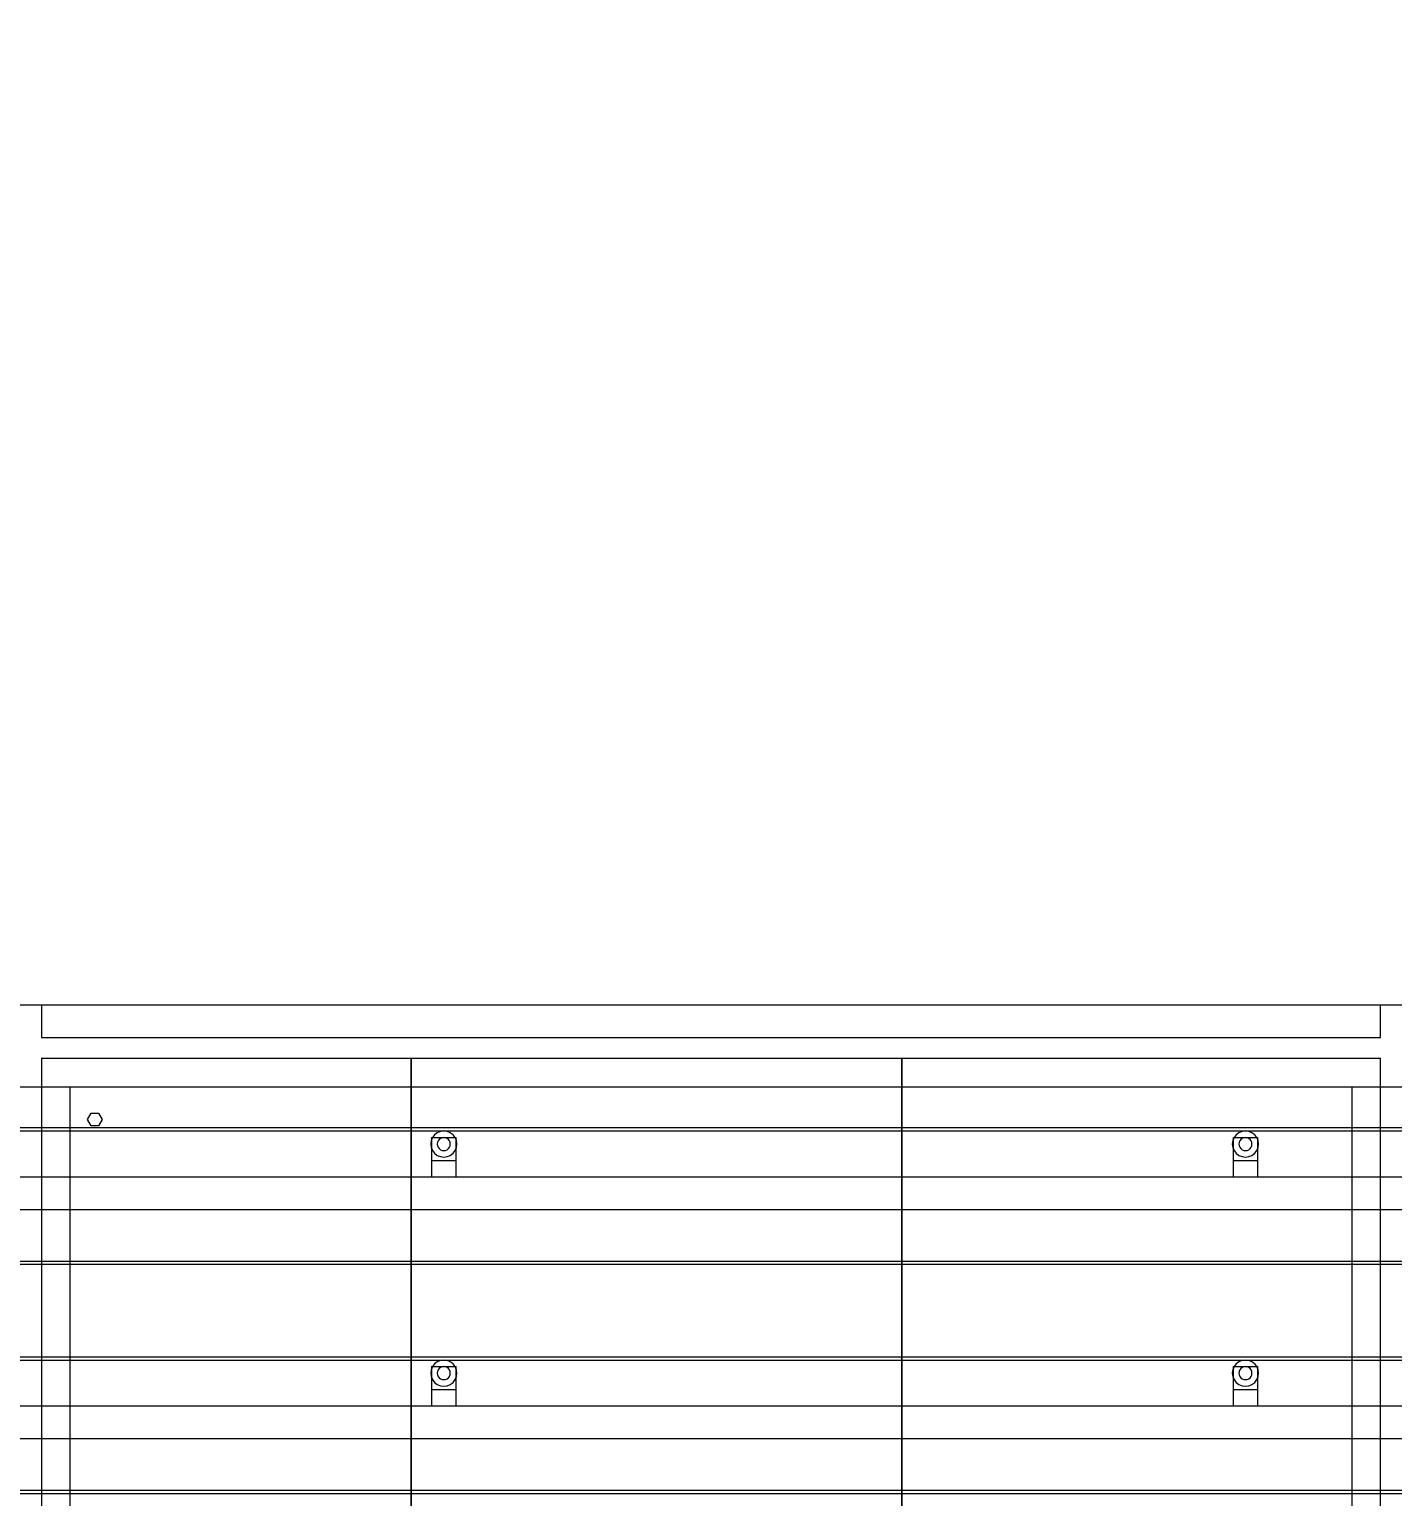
# Model space of a CAD drawing. Header units: millimetres. Extents: x -191664 to 191490, y -197311 to 10263.
# Drawn here: x 4438 to 6105, y -123801 to -122008 of the extents above; entities that cross this region are included whole.
import ezdxf

# ---------------------------------------------------------------- set-up
doc = ezdxf.new("R2010")
doc.units = ezdxf.units.MM
doc.layers.add('DET_secador_lateral', color=7, linetype='Continuous', lineweight=0)
doc.layers.add('R15_COTAS_TRANSPORTE_P', color=1, linetype='Continuous', lineweight=0)
doc.dimstyles.new('PLANTA_20', dxfattribs={"dimtxt": 50, "dimasz": 30, "dimexe": 30, "dimexo": 16, "dimgap": 20, "dimtad": 1, "dimtih": 1, "dimtoh": 1, "dimdec": 1, "dimzin": 0, "dimdsep": 46, "dimcen": 0.09, "dimadec": 0, "dimazin": 0, "dimtfac": 1, "dimtdec": 4, "dimtofl": 0, "dimtmove": 0, "dimatfit": 3, "dimfxl": 1, "dimtolj": 1, "dimtzin": 0, "dimarcsym": 0})

# ---------------------------------------------------------------- blocks, each defined once
blk = doc.blocks.new('*D133')
at = {"layer": 'Defpoints', "color": 0, "transparency": 16777216}
for p in [(439.7, -194148), (217.9, -194406.1), (-500, -194490), (-500, -194490), (500, -194490)]:
    blk.add_point(p, dxfattribs=at)
at = {"layer": 'R15_COTAS_TRANSPORTE_P', "color": 0, "lineweight": -2, "transparency": 16777216}
blk.add_arc((-500, -194490), 722.8, 2.3783, 17.6217, dxfattribs=at)
at = {"layer": 'R15_COTAS_TRANSPORTE_P', "color": 0, "transparency": 16777216}
for points in [[(184.1, -194272.8), (193.6, -194269.6), (179.2, -194242.8)], [(227.1, -194459.9), (217.2, -194460.1), (222.8, -194490)]]:
    blk.add_solid(points, dxfattribs=at)

msp = doc.modelspace()

# ---------------------------------------------------------------- linework, layer by layer
at = {"layer": 'DET_secador_lateral', "color": 251, "true_color": 0x536a64}
for p, q in [((1104.71, -123200), (21104.71, -123200)), ((1104.71, -123300), (21104.71, -123300)), ((4388.05, -123300), (4488.05, -123300)), ((4488.05, -125550), (4488.05, -123300)), ((6054.71, -123300), (6154.71, -123300)), ((6054.71, -123300), (6054.71, -125550))]:
    msp.add_line(p, q, dxfattribs=at)
at = {"layer": 'DET_secador_lateral', "color": 9, "true_color": 0xb8c6c1}
for p, q in [((4453.05, -123200), (6089.71, -123200)), ((4453.05, -123200), (4453.05, -123240)), ((6089.71, -123240), (6089.71, -123200)), ((4453.05, -123240), (6089.71, -123240))]:
    msp.add_line(p, q, dxfattribs=at)
at = {"layer": 'DET_secador_lateral', "color": 254, "true_color": 0xd8e0dc}
for p, q in [((4453.05, -123265), (6089.71, -123265)), ((4453.05, -123265), (4453.05, -125535)), ((6089.71, -125535), (6089.71, -123265))]:
    msp.add_line(p, q, dxfattribs=at)
at = {"layer": 'DET_secador_lateral', "color": 253, "true_color": 0x9fadb2}
for p, q in [((4453.05, -123265), (4904.71, -123265)), ((4904.71, -125535), (4904.71, -123265)), ((4904.71, -123265), (5504.71, -123265)), ((4904.71, -123265), (4904.71, -124850)), ((5504.71, -123265), (6089.71, -123265)), ((5504.71, -123265), (5504.71, -125535)), ((5504.71, -124850), (5504.71, -123265))]:
    msp.add_line(p, q, dxfattribs=at)
at = {"layer": 'DET_secador_lateral', "color": 43, "true_color": 0xe7bf45}
for p, q in [((4509.05, -123340), (4513.55, -123332.21)), ((4513.55, -123347.79), (4509.05, -123340)), ((4513.55, -123332.21), (4522.55, -123332.21)), ((4522.55, -123347.79), (4513.55, -123347.79)), ((4522.55, -123332.21), (4527.05, -123340)), ((4527.05, -123340), (4522.55, -123347.79))]:
    msp.add_line(p, q, dxfattribs=at)
at = {"layer": 'DET_secador_lateral', "color": 8, "true_color": 0x727f77}
for p, q in [((1554.71, -123350), (20654.71, -123350)), ((1554.71, -123354), (20654.71, -123354)), ((1554.71, -123630), (20654.71, -123630)), ((1554.71, -123634), (20654.71, -123634))]:
    msp.add_line(p, q, dxfattribs=at)
at = {"layer": 'DET_secador_lateral', "color": 253, "true_color": 0xa4b0b5}
for p, q in [((4929.26, -123365.86), (4928.71, -123370)), ((4930.86, -123362), (4929.26, -123365.86)), ((4933.4, -123358.69), (4930.86, -123362)), ((4936.71, -123356.14), (4933.4, -123358.69)), ((4940.57, -123354.55), (4936.71, -123356.14)), ((4937.78, -123366), (4936.98, -123367.93)), ((4939.06, -123364.34), (4937.78, -123366)), ((4940.71, -123363.07), (4939.06, -123364.34)), ((4944.71, -123354), (4940.57, -123354.55)), ((4942.64, -123362.27), (4940.71, -123363.07)), ((4944.71, -123362), (4942.64, -123362.27)), ((4948.85, -123354.55), (4944.71, -123354)), ((4946.78, -123362.27), (4944.71, -123362)), ((4948.71, -123363.07), (4946.78, -123362.27)), ((4950.37, -123364.34), (4948.71, -123363.07)), ((4952.71, -123356.14), (4948.85, -123354.55)), ((4951.64, -123366), (4950.37, -123364.34)), ((4952.44, -123367.93), (4951.64, -123366)), ((4956.03, -123358.69), (4952.71, -123356.14)), ((4958.57, -123362), (4956.03, -123358.69)), ((4960.17, -123365.86), (4958.57, -123362)), ((4960.71, -123370), (4960.17, -123365.86)), ((5909.26, -123365.86), (5908.71, -123370)), ((5910.86, -123362), (5909.26, -123365.86)), ((5913.4, -123358.69), (5910.86, -123362)), ((5916.71, -123356.14), (5913.4, -123358.69)), ((5920.57, -123354.55), (5916.71, -123356.14)), ((5917.78, -123366), (5916.98, -123367.93)), ((5919.06, -123364.34), (5917.78, -123366)), ((5920.71, -123363.07), (5919.06, -123364.34)), ((5924.71, -123354), (5920.57, -123354.55)), ((5922.64, -123362.27), (5920.71, -123363.07)), ((5924.71, -123362), (5922.64, -123362.27)), ((5928.85, -123354.55), (5924.71, -123354)), ((5926.78, -123362.27), (5924.71, -123362)), ((5928.71, -123363.07), (5926.78, -123362.27)), ((5930.37, -123364.34), (5928.71, -123363.07)), ((5932.71, -123356.14), (5928.85, -123354.55)), ((5931.64, -123366), (5930.37, -123364.34)), ((5932.44, -123367.93), (5931.64, -123366)), ((5936.03, -123358.69), (5932.71, -123356.14)), ((5938.57, -123362), (5936.03, -123358.69)), ((5940.17, -123365.86), (5938.57, -123362)), ((5940.71, -123370), (5940.17, -123365.86)), ((4928.71, -123370), (4929.26, -123374.14)), ((4929.26, -123374.14), (4930.86, -123378)), ((4930.86, -123378), (4933.4, -123381.31)), ((4933.4, -123381.31), (4936.71, -123383.86)), ((4936.98, -123367.93), (4936.71, -123370)), ((4936.71, -123370), (4936.98, -123372.07)), ((4936.71, -123383.86), (4940.57, -123385.45)), ((4936.98, -123372.07), (4937.78, -123374)), ((4937.78, -123374), (4939.06, -123375.66)), ((4939.06, -123375.66), (4940.71, -123376.93)), ((4940.71, -123376.93), (4942.64, -123377.73)), ((4942.64, -123377.73), (4944.71, -123378)), ((4944.71, -123378), (4946.78, -123377.73)), ((4946.78, -123377.73), (4948.71, -123376.93)), ((4948.71, -123376.93), (4950.37, -123375.66)), ((4948.85, -123385.45), (4952.71, -123383.86)), ((4950.37, -123375.66), (4951.64, -123374)), ((4951.64, -123374), (4952.44, -123372.07)), ((4952.71, -123370), (4952.44, -123367.93)), ((4952.44, -123372.07), (4952.71, -123370)), ((4952.71, -123383.86), (4956.03, -123381.31)), ((4956.03, -123381.31), (4958.57, -123378)), ((4958.57, -123378), (4960.17, -123374.14)), ((4960.17, -123374.14), (4960.71, -123370)), ((5908.71, -123370), (5909.26, -123374.14)), ((5909.26, -123374.14), (5910.86, -123378)), ((5910.86, -123378), (5913.4, -123381.31)), ((5913.4, -123381.31), (5916.71, -123383.86)), ((5916.98, -123367.93), (5916.71, -123370)), ((5916.71, -123370), (5916.98, -123372.07)), ((5916.71, -123383.86), (5920.57, -123385.45)), ((5916.98, -123372.07), (5917.78, -123374)), ((5917.78, -123374), (5919.06, -123375.66)), ((5919.06, -123375.66), (5920.71, -123376.93)), ((5920.71, -123376.93), (5922.64, -123377.73)), ((5922.64, -123377.73), (5924.71, -123378)), ((5924.71, -123378), (5926.78, -123377.73)), ((5926.78, -123377.73), (5928.71, -123376.93)), ((5928.71, -123376.93), (5930.37, -123375.66)), ((5928.85, -123385.45), (5932.71, -123383.86)), ((5930.37, -123375.66), (5931.64, -123374)), ((5931.64, -123374), (5932.44, -123372.07)), ((5932.71, -123370), (5932.44, -123367.93)), ((5932.44, -123372.07), (5932.71, -123370)), ((5932.71, -123383.86), (5936.03, -123381.31)), ((5936.03, -123381.31), (5938.57, -123378)), ((5938.57, -123378), (5940.17, -123374.14)), ((5940.17, -123374.14), (5940.71, -123370)), ((4940.57, -123385.45), (4944.71, -123386)), ((4944.71, -123386), (4948.85, -123385.45)), ((5920.57, -123385.45), (5924.71, -123386)), ((5924.71, -123386), (5928.85, -123385.45)), ((4936.71, -123636.14), (4933.4, -123638.69)), ((4940.57, -123634.55), (4936.71, -123636.14)), ((4944.71, -123634), (4940.57, -123634.55)), ((4948.85, -123634.55), (4944.71, -123634)), ((4952.71, -123636.14), (4948.85, -123634.55)), ((4956.03, -123638.69), (4952.71, -123636.14)), ((5916.71, -123636.14), (5913.4, -123638.69)), ((5920.57, -123634.55), (5916.71, -123636.14)), ((5924.71, -123634), (5920.57, -123634.55)), ((5928.85, -123634.55), (5924.71, -123634)), ((5932.71, -123636.14), (5928.85, -123634.55)), ((5936.03, -123638.69), (5932.71, -123636.14)), ((4929.26, -123645.86), (4928.71, -123650)), ((4928.71, -123650), (4929.26, -123654.14)), ((4930.86, -123642), (4929.26, -123645.86)), ((4929.26, -123654.14), (4930.86, -123658)), ((4933.4, -123638.69), (4930.86, -123642)), ((4936.98, -123647.93), (4936.71, -123650)), ((4936.71, -123650), (4936.98, -123652.07)), ((4937.78, -123646), (4936.98, -123647.93)), ((4936.98, -123652.07), (4937.78, -123654)), ((4939.06, -123644.34), (4937.78, -123646)), ((4937.78, -123654), (4939.06, -123655.66)), ((4940.71, -123643.07), (4939.06, -123644.34)), ((4942.64, -123642.27), (4940.71, -123643.07)), ((4944.71, -123642), (4942.64, -123642.27)), ((4946.78, -123642.27), (4944.71, -123642)), ((4948.71, -123643.07), (4946.78, -123642.27)), ((4950.37, -123644.34), (4948.71, -123643.07)), ((4951.64, -123646), (4950.37, -123644.34)), ((4950.37, -123655.66), (4951.64, -123654)), ((4952.44, -123647.93), (4951.64, -123646)), ((4951.64, -123654), (4952.44, -123652.07)), ((4952.71, -123650), (4952.44, -123647.93)), ((4952.44, -123652.07), (4952.71, -123650)), ((4958.57, -123642), (4956.03, -123638.69)), ((4960.17, -123645.86), (4958.57, -123642)), ((4958.57, -123658), (4960.17, -123654.14)), ((4960.71, -123650), (4960.17, -123645.86)), ((4960.17, -123654.14), (4960.71, -123650)), ((5909.26, -123645.86), (5908.71, -123650)), ((5908.71, -123650), (5909.26, -123654.14)), ((5910.86, -123642), (5909.26, -123645.86)), ((5909.26, -123654.14), (5910.86, -123658)), ((5913.4, -123638.69), (5910.86, -123642)), ((5916.98, -123647.93), (5916.71, -123650)), ((5916.71, -123650), (5916.98, -123652.07)), ((5917.78, -123646), (5916.98, -123647.93)), ((5916.98, -123652.07), (5917.78, -123654)), ((5919.06, -123644.34), (5917.78, -123646)), ((5917.78, -123654), (5919.06, -123655.66)), ((5920.71, -123643.07), (5919.06, -123644.34)), ((5922.64, -123642.27), (5920.71, -123643.07)), ((5924.71, -123642), (5922.64, -123642.27)), ((5926.78, -123642.27), (5924.71, -123642)), ((5928.71, -123643.07), (5926.78, -123642.27)), ((5930.37, -123644.34), (5928.71, -123643.07)), ((5931.64, -123646), (5930.37, -123644.34)), ((5930.37, -123655.66), (5931.64, -123654)), ((5932.44, -123647.93), (5931.64, -123646)), ((5931.64, -123654), (5932.44, -123652.07)), ((5932.71, -123650), (5932.44, -123647.93)), ((5932.44, -123652.07), (5932.71, -123650)), ((5938.57, -123642), (5936.03, -123638.69)), ((5940.17, -123645.86), (5938.57, -123642)), ((5938.57, -123658), (5940.17, -123654.14)), ((5940.71, -123650), (5940.17, -123645.86)), ((5940.17, -123654.14), (5940.71, -123650)), ((4930.86, -123658), (4933.4, -123661.31)), ((4933.4, -123661.31), (4936.71, -123663.86)), ((4936.71, -123663.86), (4940.57, -123665.45)), ((4939.06, -123655.66), (4940.71, -123656.93)), ((4940.57, -123665.45), (4944.71, -123666)), ((4940.71, -123656.93), (4942.64, -123657.73)), ((4942.64, -123657.73), (4944.71, -123658)), ((4944.71, -123658), (4946.78, -123657.73)), ((4944.71, -123666), (4948.85, -123665.45)), ((4946.78, -123657.73), (4948.71, -123656.93)), ((4948.71, -123656.93), (4950.37, -123655.66)), ((4948.85, -123665.45), (4952.71, -123663.86)), ((4952.71, -123663.86), (4956.03, -123661.31)), ((4956.03, -123661.31), (4958.57, -123658)), ((5910.86, -123658), (5913.4, -123661.31)), ((5913.4, -123661.31), (5916.71, -123663.86)), ((5916.71, -123663.86), (5920.57, -123665.45)), ((5919.06, -123655.66), (5920.71, -123656.93)), ((5920.57, -123665.45), (5924.71, -123666)), ((5920.71, -123656.93), (5922.64, -123657.73)), ((5922.64, -123657.73), (5924.71, -123658)), ((5924.71, -123658), (5926.78, -123657.73)), ((5924.71, -123666), (5928.85, -123665.45)), ((5926.78, -123657.73), (5928.71, -123656.93)), ((5928.71, -123656.93), (5930.37, -123655.66)), ((5928.85, -123665.45), (5932.71, -123663.86)), ((5932.71, -123663.86), (5936.03, -123661.31)), ((5936.03, -123661.31), (5938.57, -123658))]:
    msp.add_line(p, q, dxfattribs=at)
at = {"layer": 'DET_secador_lateral', "color": 8, "true_color": 0x617680}
for p, q in [((4929.71, -123362), (4959.71, -123362)), ((4929.71, -123362), (4929.71, -123390)), ((4959.71, -123390), (4959.71, -123362)), ((5909.71, -123362), (5939.71, -123362)), ((5909.71, -123362), (5909.71, -123390)), ((5939.71, -123390), (5939.71, -123362)), ((4929.71, -123390), (4959.71, -123390)), ((4929.71, -123390), (4929.71, -123410)), ((4959.71, -123410), (4959.71, -123390)), ((5909.71, -123390), (5939.71, -123390)), ((5909.71, -123390), (5909.71, -123410)), ((5939.71, -123410), (5939.71, -123390)), ((1454.71, -123410), (20754.71, -123410)), ((4929.71, -123410), (4959.71, -123410)), ((5909.71, -123410), (5939.71, -123410)), ((1454.71, -123450), (20754.71, -123450)), ((4929.71, -123642), (4959.71, -123642)), ((4929.71, -123642), (4929.71, -123670)), ((4959.71, -123670), (4959.71, -123642)), ((5909.71, -123642), (5939.71, -123642)), ((5909.71, -123642), (5909.71, -123670)), ((5939.71, -123670), (5939.71, -123642)), ((4929.71, -123670), (4959.71, -123670)), ((4929.71, -123670), (4929.71, -123690)), ((4959.71, -123690), (4959.71, -123670)), ((5909.71, -123670), (5939.71, -123670)), ((5909.71, -123670), (5909.71, -123690)), ((5939.71, -123690), (5939.71, -123670)), ((1454.71, -123690), (20754.71, -123690)), ((4929.71, -123690), (4959.71, -123690)), ((5909.71, -123690), (5939.71, -123690)), ((1454.71, -123730), (20754.71, -123730))]:
    msp.add_line(p, q, dxfattribs=at)
at = {"layer": 'DET_secador_lateral', "color": 251, "true_color": 0x66766c}
for p, q in [((1554.71, -123513), (20654.71, -123513)), ((1554.71, -123517), (20654.71, -123517)), ((1554.71, -123793), (20654.71, -123793)), ((1554.71, -123797), (20654.71, -123797))]:
    msp.add_line(p, q, dxfattribs=at)

# ---------------------------------------------------------------- dimensions: what is measured, and where the dimension line sits
at = {"layer": 'R15_COTAS_TRANSPORTE_P'}
dim = msp.add_angular_dim_2l(base=(217.89, -194406.09), line1=((-500, -194490), (500, -194490)), line2=((-500, -194490), (439.69, -194147.98)), dimstyle='PLANTA_20', dxfattribs=at)
dim.commit()
dim.dimension.update_dxf_attribs({"geometry": '*D133', "text_midpoint": (191490.46, -33543.69)})

doc.saveas('drawing.dxf')
